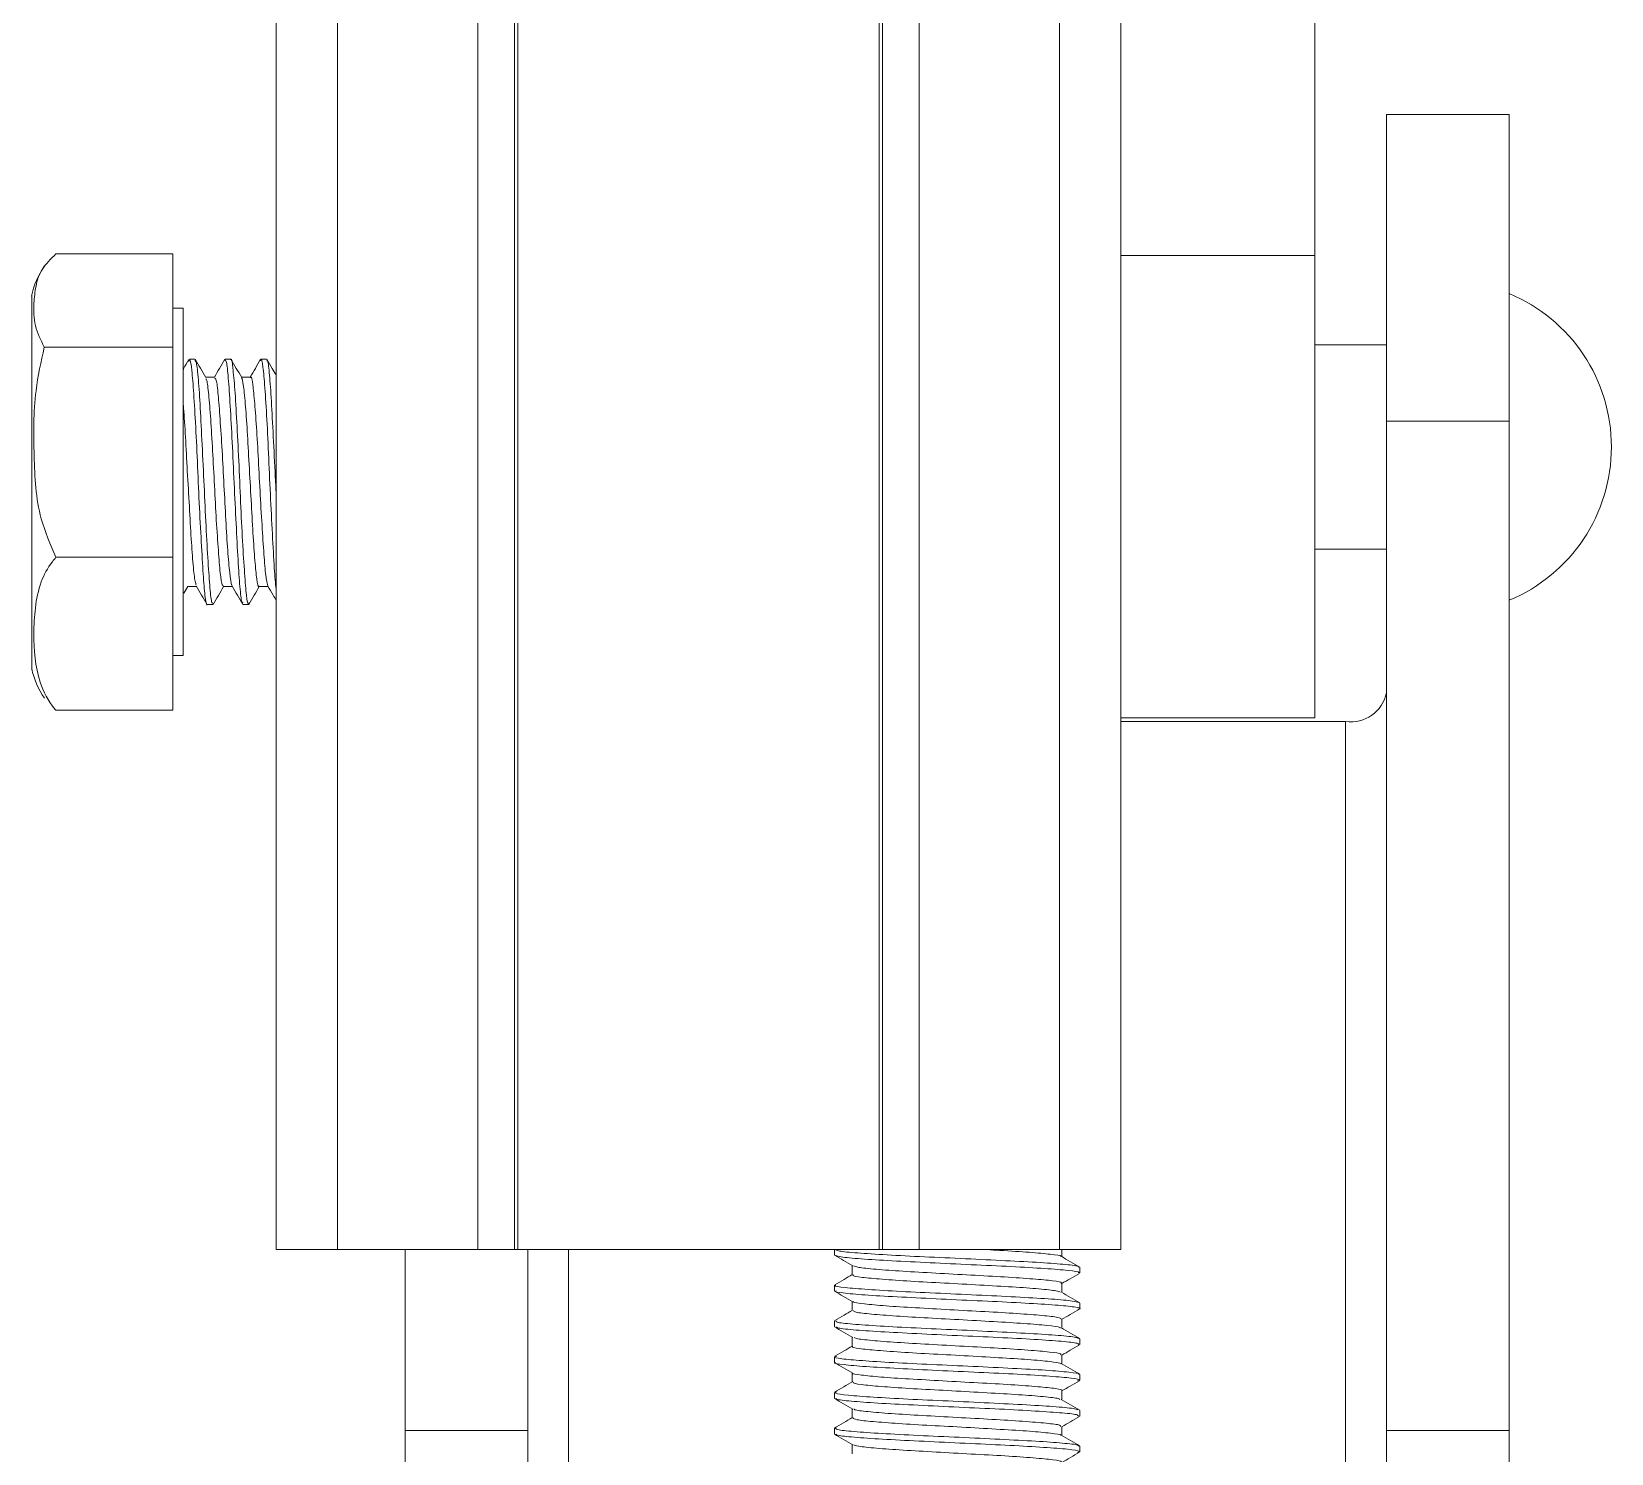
# Model space of a CAD drawing. Extents: x -976302 to -776254, y 5665 to 231437.
# Drawn here: x -798744.3 to -798355.5, y 79893 to 80242.9 of the extents above; entities that cross this region are included whole.
import ezdxf

# ---------------------------------------------------------------- set-up
doc = ezdxf.new("R2010")
doc.units = 0
doc.header["$LTSCALE"] = 1000
doc.header["$MEASUREMENT"] = 0

# ---------------------------------------------------------------- blocks, each defined once
blk = doc.blocks.new('qisg')
at = {"color": 7, "linetype": 'Continuous', "lineweight": 15}
for p, q in [((-15804.749, -17728.121), (-15804.749, -17767.467)), ((-15808.223, -17760.623), (-15814.18, -17760.623)), ((-15814.18, -17760.623), (-15814.18, -17775.514)), ((-15808.223, -17760.623), (-15808.223, -17775.514)), ((-15804.749, -17767.467), (-15804.749, -17789.922)), ((-15814.18, -17770.514), (-15814.18, -17824.516)), ((-15808.223, -17770.514), (-15808.223, -17824.516)), ((-15804.749, -17771.804), (-15808.223, -17771.804)), ((-15814.18, -17775.514), (-15808.223, -17775.514)), ((-15808.223, -17781.732), (-15804.749, -17781.732)), ((-15804.749, -17781.732), (-15804.749, -17781.98)), ((-15804.749, -17789.922), (-15795.318, -17789.922)), ((-15795.318, -17790.105), (-15806.238, -17790.105)), ((-15792.34, -17815.743), (-15795.318, -17815.743)), ((-15792.464, -17815.743), (-15793.332, -17815.743)), ((-15792.464, -17815.743), (-15792.464, -17816.082)), ((-15785.526, -17815.743), (-15792.34, -17815.743)), ((-15783.753, -17815.743), (-15785.526, -17815.743)), ((-15783.591, -17815.743), (-15783.753, -17815.743)), ((-15766.045, -17815.743), (-15783.591, -17815.743)), ((-15781.42, -17816.006), (-15781.42, -17815.743)), ((-15766.529, -17824.516), (-15766.529, -17815.743)), ((-15765.883, -17815.743), (-15766.045, -17815.743)), ((-15764.109, -17815.743), (-15765.883, -17815.743)), ((-15757.296, -17815.743), (-15764.109, -17815.743)), ((-15760.572, -17815.743), (-15760.572, -17824.516)), ((-15754.318, -17815.743), (-15757.296, -17815.743)), ((-15756.303, -17815.743), (-15757.296, -17815.743)), ((-15793.332, -17816.598), (-15793.332, -17816.873)), ((-15782.288, -17816.964), (-15782.288, -17816.52)), ((-15792.464, -17817.375), (-15792.464, -17817.819)), ((-15781.42, -17817.742), (-15781.42, -17817.466)), ((-15782.288, -17818.701), (-15782.288, -17818.257)), ((-15793.332, -17818.333), (-15793.332, -17818.612)), ((-15792.464, -17819.113), (-15792.464, -17819.556)), ((-15781.42, -17819.48), (-15781.42, -17819.203)), ((-15793.332, -17820.072), (-15793.332, -17820.348)), ((-15782.288, -17820.438), (-15782.288, -17819.995)), ((-15792.464, -17820.849), (-15792.464, -17821.294)), ((-15781.42, -17821.217), (-15781.42, -17820.939)), ((-15793.332, -17821.809), (-15793.332, -17822.086)), ((-15782.288, -17822.176), (-15782.288, -17821.732)), ((-15792.464, -17822.588), (-15792.464, -17823.031)), ((-15781.42, -17822.954), (-15781.42, -17822.678)), ((-15793.332, -17823.546), (-15793.332, -17823.823)), ((-15782.288, -17823.912), (-15782.288, -17823.469)), ((-15792.464, -17824.324), (-15792.464, -17824.768)), ((-15781.42, -17824.693), (-15781.42, -17824.414)), ((-15814.18, -17824.516), (-15808.223, -17824.516)), ((-15814.18, -17824.516), (-15814.18, -17830.688)), ((-15808.223, -17824.516), (-15808.223, -17830.688)), ((-15782.288, -17825.651), (-15782.288, -17825.206)), ((-15766.529, -17824.516), (-15760.572, -17824.516)), ((-15766.529, -17830.688), (-15766.529, -17824.516)), ((-15760.572, -17824.516), (-15760.572, -17830.688)), ((-15793.332, -17825.284), (-15793.332, -17825.56))]:
    blk.add_line(p, q, dxfattribs=at)
at = {"color": 8, "linetype": 'Continuous', "lineweight": 15}
for p, q in [((-15795.318, -17767.467), (-15804.749, -17767.467)), ((-15768.514, -17832.832), (-15768.514, -17815.743))]:
    blk.add_line(p, q, dxfattribs=at)
at = {"color": 253, "linetype": 'Continuous', "lineweight": 15, "true_color": 0x9e9e9e}
blk.add_line((-15806.238, -17790.105), (-15806.238, -17832.832), dxfattribs=at)
at = {"color": 7, "linetype": 'Continuous', "lineweight": 15}
for centre, radius, start, end in [((-15811.078, -17776.768), 8.066, 112.61986, 247.38014), ((-15806.486, -17788.351), 1.772, 191.42175, 278.04947)]:
    blk.add_arc(centre, radius, start, end, dxfattribs=at)
for points, knots in [([(-15793.249, -17816.598), (-15793.267, -17816.583), (-15793.328, -17816.538), (-15792.71, -17816.467), (-15791.493, -17816.365), (-15789.773, -17816.282), (-15787.792, -17816.178), (-15785.762, -17816.092), (-15783.91, -17815.996), (-15782.468, -17815.902), (-15781.56, -17815.817), (-15781.492, -17815.756), (-15781.461, -17815.728)], [0, 0, 0, 0, 0.048201, 0.155687, 0.263164, 0.370666, 0.478146, 0.585657, 0.693132, 0.800621, 0.908109, 1, 1, 1, 1]), ([(-15788.813, -17815.743), (-15789.028, -17815.755), (-15789.804, -17815.8), (-15790.944, -17815.867), (-15791.956, -17815.969), (-15792.448, -17816.031), (-15792.412, -17816.068), (-15792.407, -17816.073)], [0, 0, 0, 0, 0.108533, 0.390174, 0.671726, 0.95335, 1, 1, 1, 1]), ([(-15792.439, -17816.067), (-15792.588, -17816.154), (-15792.886, -17816.327), (-15793.185, -17816.5), (-15793.334, -17816.586)], [0, 0, 0, 0, 0.499865, 1, 1, 1, 1]), ([(-15781.489, -17816.024), (-15781.544, -17816.048), (-15781.669, -17816.1), (-15782.644, -17816.192), (-15784.15, -17816.282), (-15786.041, -17816.376), (-15788.078, -17816.474), (-15790.034, -17816.559), (-15791.702, -17816.662), (-15792.833, -17816.745), (-15793.368, -17816.825), (-15793.281, -17816.864), (-15793.26, -17816.873)], [0, 0, 0, 0, 0.087017, 0.196904, 0.306814, 0.416706, 0.526604, 0.636505, 0.746392, 0.856309, 0.966199, 1, 1, 1, 1]), ([(-15792.408, -17817.375), (-15792.425, -17817.368), (-15792.505, -17817.33), (-15792.071, -17817.252), (-15791.131, -17817.168), (-15789.722, -17817.066), (-15788.059, -17816.979), (-15786.317, -17816.883), (-15784.691, -17816.788), (-15783.385, -17816.699), (-15782.527, -17816.606), (-15782.404, -17816.553), (-15782.349, -17816.529)], [0, 0, 0, 0, 0.028423, 0.138738, 0.249092, 0.359411, 0.469759, 0.580076, 0.690406, 0.800739, 0.911059, 1, 1, 1, 1]), ([(-15782.314, -17816.535), (-15782.165, -17816.448), (-15781.866, -17816.276), (-15781.568, -17816.103), (-15781.419, -17816.016)], [0, 0, 0, 0, 0.499864, 1, 1, 1, 1]), ([(-15793.315, -17816.895), (-15793.166, -17816.981), (-15792.882, -17817.145), (-15792.598, -17817.31), (-15792.464, -17817.388)], [0, 0, 0, 0, 0.525633, 1, 1, 1, 1]), ([(-15793.275, -17818.315), (-15793.205, -17818.29), (-15793.054, -17818.236), (-15792.033, -17818.141), (-15790.497, -17818.053), (-15788.592, -17817.957), (-15786.553, -17817.861), (-15784.609, -17817.775), (-15782.964, -17817.672), (-15781.871, -17817.589), (-15781.368, -17817.511), (-15781.464, -17817.473), (-15781.483, -17817.466)], [0, 0, 0, 0, 0.093216, 0.203146, 0.313103, 0.423037, 0.532981, 0.642923, 0.752853, 0.862812, 0.972745, 1, 1, 1, 1]), ([(-15782.348, -17816.964), (-15782.331, -17816.973), (-15782.255, -17817.012), (-15782.706, -17817.091), (-15783.666, -17817.175), (-15785.087, -17817.277), (-15786.757, -17817.363), (-15788.498, -17817.461), (-15790.116, -17817.555), (-15791.407, -17817.644), (-15792.239, -17817.736), (-15792.348, -17817.788), (-15792.395, -17817.81)], [0, 0, 0, 0, 0.032524, 0.1429, 0.253313, 0.363692, 0.474102, 0.584479, 0.694871, 0.805262, 0.915644, 1, 1, 1, 1]), ([(-15781.437, -17817.445), (-15781.586, -17817.358), (-15781.87, -17817.194), (-15782.154, -17817.03), (-15782.288, -17816.952)], [0, 0, 0, 0, 0.525826, 1, 1, 1, 1]), ([(-15781.5, -17817.742), (-15781.48, -17817.754), (-15781.407, -17817.799), (-15781.988, -17817.866), (-15783.169, -17817.969), (-15784.868, -17818.052), (-15786.838, -17818.155), (-15788.874, -17818.243), (-15790.735, -17818.337), (-15792.232, -17818.433), (-15793.125, -17818.52), (-15793.458, -17818.597), (-15793.277, -17818.633), (-15793.245, -17818.639)], [0, 0, 0, 0, 0.040462, 0.144591, 0.248709, 0.352855, 0.456976, 0.561125, 0.665243, 0.76937, 0.873501, 0.977623, 1, 1, 1, 1]), ([(-15792.438, -17817.804), (-15792.587, -17817.891), (-15792.885, -17818.064), (-15793.184, -17818.236), (-15793.333, -17818.323)], [0, 0, 0, 0, 0.499864, 1, 1, 1, 1]), ([(-15792.429, -17819.113), (-15792.402, -17819.085), (-15792.343, -17819.025), (-15791.565, -17818.939), (-15790.331, -17818.845), (-15788.749, -17818.749), (-15787.013, -17818.662), (-15785.322, -17818.56), (-15783.85, -17818.475), (-15782.826, -17818.374), (-15782.316, -17818.31), (-15782.347, -17818.272), (-15782.352, -17818.266)], [0, 0, 0, 0, 0.094566, 0.20491, 0.315231, 0.425558, 0.535888, 0.6462, 0.756553, 0.866871, 0.977215, 1, 1, 1, 1]), ([(-15782.313, -17818.272), (-15782.164, -17818.185), (-15781.865, -17818.012), (-15781.567, -17817.839), (-15781.418, -17817.753)], [0, 0, 0, 0, 0.499866, 1, 1, 1, 1]), ([(-15793.316, -17818.631), (-15793.167, -17818.718), (-15792.883, -17818.882), (-15792.599, -17819.047), (-15792.464, -17819.125)], [0, 0, 0, 0, 0.525122, 1, 1, 1, 1]), ([(-15782.349, -17818.701), (-15782.352, -17818.724), (-15782.36, -17818.778), (-15783.033, -17818.862), (-15784.196, -17818.953), (-15785.738, -17819.051), (-15787.461, -17819.136), (-15789.172, -17819.239), (-15790.691, -17819.325), (-15791.797, -17819.424), (-15792.383, -17819.494), (-15792.38, -17819.536), (-15792.38, -17819.547)], [0, 0, 0, 0, 0.077207, 0.187758, 0.298304, 0.408842, 0.5194, 0.62993, 0.740503, 0.85104, 0.961594, 1, 1, 1, 1]), ([(-15781.438, -17819.182), (-15781.587, -17819.095), (-15781.87, -17818.931), (-15782.154, -17818.767), (-15782.288, -17818.689)], [0, 0, 0, 0, 0.526005, 1, 1, 1, 1]), ([(-15792.436, -17819.541), (-15792.586, -17819.627), (-15792.884, -17819.8), (-15793.182, -17819.973), (-15793.332, -17820.059)], [0, 0, 0, 0, 0.499862, 1, 1, 1, 1]), ([(-15781.514, -17819.497), (-15781.53, -17819.515), (-15781.575, -17819.563), (-15782.393, -17819.645), (-15783.791, -17819.74), (-15785.624, -17819.828), (-15787.647, -17819.931), (-15789.641, -17820.013), (-15791.383, -17820.116), (-15792.653, -17820.202), (-15793.353, -17820.294), (-15793.283, -17820.35), (-15793.252, -17820.375)], [0, 0, 0, 0, 0.062968, 0.1693, 0.275643, 0.381988, 0.488325, 0.594683, 0.701016, 0.807378, 0.913713, 1, 1, 1, 1]), ([(-15793.256, -17820.072), (-15793.258, -17820.052), (-15793.262, -17820.001), (-15792.502, -17819.92), (-15791.164, -17819.822), (-15789.371, -17819.736), (-15787.36, -17819.632), (-15785.35, -17819.549), (-15783.563, -17819.448), (-15782.234, -17819.36), (-15781.485, -17819.276), (-15781.494, -17819.224), (-15781.497, -17819.203)], [0, 0, 0, 0, 0.070936, 0.178406, 0.285881, 0.393366, 0.500838, 0.60834, 0.715808, 0.823301, 0.930774, 1, 1, 1, 1]), ([(-15782.312, -17820.008), (-15782.163, -17819.922), (-15781.865, -17819.749), (-15781.566, -17819.576), (-15781.417, -17819.49)], [0, 0, 0, 0, 0.499868, 1, 1, 1, 1]), ([(-15793.317, -17820.368), (-15793.168, -17820.455), (-15792.884, -17820.619), (-15792.599, -17820.784), (-15792.464, -17820.863)], [0, 0, 0, 0, 0.524394, 1, 1, 1, 1]), ([(-15782.314, -17820.438), (-15782.306, -17820.441), (-15782.213, -17820.474), (-15782.582, -17820.547), (-15783.432, -17820.632), (-15784.786, -17820.732), (-15786.418, -17820.822), (-15788.162, -17820.914), (-15789.818, -17821.013), (-15791.187, -17821.099), (-15792.153, -17821.198), (-15792.34, -17821.255), (-15792.43, -17821.283)], [0, 0, 0, 0, 0.0109642, 0.1215118, 0.2321032, 0.342657, 0.4532315, 0.5637858, 0.6743413, 0.7849182, 0.8954705, 1, 1, 1, 1]), ([(-15792.392, -17820.849), (-15792.408, -17820.835), (-15792.459, -17820.791), (-15791.928, -17820.71), (-15790.884, -17820.624), (-15789.412, -17820.522), (-15787.718, -17820.437), (-15785.985, -17820.337), (-15784.403, -17820.247), (-15783.181, -17820.153), (-15782.45, -17820.069), (-15782.393, -17820.021), (-15782.371, -17820.002)], [0, 0, 0, 0, 0.05003, 0.160239, 0.270468, 0.380673, 0.490912, 0.601115, 0.711344, 0.821555, 0.931769, 1, 1, 1, 1]), ([(-15781.438, -17820.919), (-15781.587, -17820.833), (-15781.871, -17820.668), (-15782.154, -17820.504), (-15782.288, -17820.426)], [0, 0, 0, 0, 0.525983, 1, 1, 1, 1]), ([(-15781.469, -17821.217), (-15781.453, -17821.223), (-15781.35, -17821.261), (-15781.818, -17821.32), (-15782.865, -17821.424), (-15784.482, -17821.509), (-15786.41, -17821.608), (-15788.452, -17821.701), (-15790.368, -17821.789), (-15791.957, -17821.89), (-15792.989, -17821.974), (-15793.429, -17822.058), (-15793.269, -17822.1), (-15793.223, -17822.112)], [0, 0, 0, 0, 0.01851, 0.122806, 0.227079, 0.331382, 0.435657, 0.53995, 0.644229, 0.748503, 0.852798, 0.957074, 1, 1, 1, 1]), ([(-15792.435, -17821.277), (-15792.584, -17821.363), (-15792.882, -17821.536), (-15793.181, -17821.709), (-15793.33, -17821.796)], [0, 0, 0, 0, 0.499861, 1, 1, 1, 1]), ([(-15793.267, -17821.809), (-15793.286, -17821.8), (-15793.38, -17821.759), (-15792.868, -17821.698), (-15791.765, -17821.594), (-15790.114, -17821.51), (-15788.168, -17821.409), (-15786.127, -17821.319), (-15784.232, -17821.228), (-15782.68, -17821.128), (-15781.703, -17821.044), (-15781.309, -17820.961), (-15781.483, -17820.922), (-15781.528, -17820.911)], [0, 0, 0, 0, 0.027418, 0.131463, 0.235489, 0.339546, 0.443575, 0.547626, 0.651655, 0.755685, 0.85973, 0.963759, 1, 1, 1, 1]), ([(-15782.311, -17821.745), (-15782.162, -17821.659), (-15781.864, -17821.486), (-15781.566, -17821.313), (-15781.417, -17821.227)], [0, 0, 0, 0, 0.49987, 1, 1, 1, 1]), ([(-15793.319, -17822.105), (-15793.17, -17822.191), (-15792.885, -17822.356), (-15792.6, -17822.521), (-15792.464, -17822.6)], [0, 0, 0, 0, 0.523451, 1, 1, 1, 1]), ([(-15792.45, -17822.588), (-15792.454, -17822.587), (-15792.549, -17822.555), (-15792.197, -17822.483), (-15791.375, -17822.398), (-15790.038, -17822.299), (-15788.417, -17822.208), (-15786.672, -17822.117), (-15785.013, -17822.017), (-15783.603, -17821.932), (-15782.687, -17821.829), (-15782.256, -17821.774), (-15782.308, -17821.741), (-15782.309, -17821.74)], [0, 0, 0, 0, 0.005689, 0.1159, 0.226153, 0.33637, 0.446605, 0.556824, 0.66704, 0.777282, 0.887497, 0.997747, 1, 1, 1, 1]), ([(-15793.235, -17823.524), (-15793.206, -17823.506), (-15793.13, -17823.457), (-15792.259, -17823.372), (-15790.817, -17823.279), (-15788.959, -17823.189), (-15786.929, -17823.088), (-15784.949, -17823.005), (-15783.238, -17822.901), (-15782.017, -17822.817), (-15781.379, -17822.726), (-15781.476, -17822.673), (-15781.516, -17822.651)], [0, 0, 0, 0, 0.0677063, 0.1745131, 0.2813372, 0.388154, 0.4949685, 0.6017979, 0.7086061, 0.8154452, 0.9222562, 1, 1, 1, 1]), ([(-15782.361, -17822.176), (-15782.347, -17822.192), (-15782.306, -17822.239), (-15782.863, -17822.32), (-15783.93, -17822.407), (-15785.417, -17822.509), (-15787.118, -17822.593), (-15788.848, -17822.694), (-15790.419, -17822.783), (-15791.617, -17822.878), (-15792.311, -17822.958), (-15792.355, -17823.004), (-15792.37, -17823.02)], [0, 0, 0, 0, 0.05561, 0.166385, 0.277176, 0.387946, 0.498748, 0.609515, 0.720311, 0.831086, 0.941865, 1, 1, 1, 1]), ([(-15781.438, -17822.657), (-15781.579, -17822.574), (-15781.859, -17822.411), (-15782.162, -17822.236), (-15782.311, -17822.15)], [0, 0, 0, 0, 0.506346, 1, 1, 1, 1]), ([(-15792.433, -17823.013), (-15792.582, -17823.1), (-15792.881, -17823.273), (-15793.179, -17823.446), (-15793.328, -17823.532)], [0, 0, 0, 0, 0.4998601, 1, 1, 1, 1]), ([(-15781.503, -17822.954), (-15781.492, -17822.971), (-15781.462, -17823.02), (-15782.162, -17823.097), (-15783.451, -17823.197), (-15785.216, -17823.281), (-15787.216, -17823.386), (-15789.235, -17823.469), (-15791.049, -17823.569), (-15792.426, -17823.659), (-15793.238, -17823.744), (-15793.257, -17823.799), (-15793.266, -17823.823)], [0, 0, 0, 0, 0.061656, 0.16913, 0.276603, 0.384093, 0.491566, 0.599071, 0.70654, 0.814028, 0.921505, 1, 1, 1, 1]), ([(-15792.398, -17824.324), (-15792.4, -17824.304), (-15792.406, -17824.251), (-15791.762, -17824.168), (-15790.623, -17824.078), (-15789.094, -17823.979), (-15787.375, -17823.894), (-15785.658, -17823.792), (-15784.127, -17823.705), (-15782.996, -17823.607), (-15782.38, -17823.533), (-15782.375, -17823.489), (-15782.373, -17823.476)], [0, 0, 0, 0, 0.071646, 0.181798, 0.29195, 0.402091, 0.512256, 0.62239, 0.732565, 0.842706, 0.952862, 1, 1, 1, 1]), ([(-15782.311, -17823.482), (-15782.162, -17823.396), (-15781.864, -17823.223), (-15781.565, -17823.05), (-15781.416, -17822.964)], [0, 0, 0, 0, 0.499873, 1, 1, 1, 1]), ([(-15793.321, -17823.841), (-15793.172, -17823.927), (-15792.886, -17824.093), (-15792.6, -17824.259), (-15792.464, -17824.338)], [0, 0, 0, 0, 0.522297, 1, 1, 1, 1]), ([(-15793.248, -17825.284), (-15793.266, -17825.269), (-15793.32, -17825.223), (-15792.686, -17825.151), (-15791.453, -17825.049), (-15789.723, -17824.966), (-15787.738, -17824.862), (-15785.71, -17824.776), (-15783.866, -17824.68), (-15782.437, -17824.586), (-15781.55, -17824.501), (-15781.493, -17824.441), (-15781.468, -17824.414)], [0, 0, 0, 0, 0.051052, 0.158535, 0.266011, 0.37351, 0.480988, 0.588497, 0.695971, 0.803459, 0.910944, 1, 1, 1, 1]), ([(-15782.313, -17823.912), (-15782.349, -17823.942), (-15782.425, -17824.004), (-15783.236, -17824.091), (-15784.49, -17824.186), (-15786.084, -17824.281), (-15787.822, -17824.369), (-15789.506, -17824.47), (-15790.965, -17824.555), (-15791.959, -17824.657), (-15792.447, -17824.717), (-15792.415, -17824.752), (-15792.412, -17824.755)], [0, 0, 0, 0, 0.100406, 0.211398, 0.322362, 0.433336, 0.544307, 0.655264, 0.766261, 0.877223, 0.988214, 1, 1, 1, 1]), ([(-15781.416, -17824.406), (-15781.565, -17824.319), (-15781.856, -17824.151), (-15782.147, -17823.982), (-15782.288, -17823.9)], [0, 0, 0, 0, 0.512961, 1, 1, 1, 1]), ([(-15792.431, -17824.749), (-15792.58, -17824.836), (-15792.879, -17825.009), (-15793.177, -17825.182), (-15793.326, -17825.268)], [0, 0, 0, 0, 0.49986, 1, 1, 1, 1]), ([(-15781.488, -17824.709), (-15781.538, -17824.732), (-15781.652, -17824.784), (-15782.61, -17824.876), (-15784.104, -17824.966), (-15785.988, -17825.059), (-15788.024, -17825.158), (-15789.986, -17825.243), (-15791.66, -17825.346), (-15792.822, -17825.429), (-15793.39, -17825.518), (-15793.272, -17825.566), (-15793.228, -17825.584)], [0, 0, 0, 0, 0.083643, 0.190197, 0.296774, 0.403335, 0.5099, 0.616472, 0.723027, 0.829613, 0.936171, 1, 1, 1, 1]), ([(-15792.41, -17826.062), (-15792.426, -17826.054), (-15792.508, -17826.017), (-15792.079, -17825.94), (-15791.145, -17825.855), (-15789.739, -17825.754), (-15788.078, -17825.667), (-15786.336, -17825.57), (-15784.708, -17825.475), (-15783.397, -17825.386), (-15782.526, -17825.292), (-15782.399, -17825.238), (-15782.34, -17825.214)], [0, 0, 0, 0, 0.027157, 0.137209, 0.2473, 0.357356, 0.467442, 0.577496, 0.687562, 0.797633, 0.90769, 1, 1, 1, 1]), ([(-15782.311, -17825.219), (-15782.162, -17825.133), (-15781.863, -17824.96), (-15781.565, -17824.787), (-15781.416, -17824.701)], [0, 0, 0, 0, 0.499875, 1, 1, 1, 1]), ([(-15793.323, -17825.577), (-15793.174, -17825.664), (-15792.887, -17825.829), (-15792.601, -17825.996), (-15792.464, -17826.075)], [0, 0, 0, 0, 0.520958, 1, 1, 1, 1])]:
    blk.add_open_spline(points, degree=3, knots=knots, dxfattribs=at)
blk = doc.blocks.new('*U19')
at = {"color": 7, "linetype": 'Continuous', "lineweight": 15}
for p, q in [((-15795.318, -17739.824), (-15795.318, -17427.894)), ((-15783.753, -17739.824), (-15783.753, -17427.894)), ((-15783.591, -17739.824), (-15783.591, -17427.894)), ((-15766.045, -17739.824), (-15766.045, -17427.894)), ((-15765.883, -17739.824), (-15765.883, -17427.894)), ((-15754.318, -17739.824), (-15754.318, -17427.894))]:
    blk.add_line(p, q, dxfattribs=at)
at = {"color": 253, "linetype": 'Continuous', "lineweight": 15, "true_color": 0x9e9e9e}
for p, q in [((-15792.34, -17739.824), (-15792.34, -17427.894)), ((-15785.526, -17739.824), (-15785.526, -17427.894)), ((-15764.109, -17739.824), (-15764.109, -17427.894)), ((-15757.296, -17739.824), (-15757.296, -17427.894))]:
    blk.add_line(p, q, dxfattribs=at)
blk = doc.blocks.new('SGSK')
at = {"color": 7, "linetype": 'Continuous', "lineweight": 15}
for p, q in [((-21736.92, -8105.88), (-21736.92, -8092.44)), ((-21736.92, -8092.45), (-21720.09, -8092.45)), ((-21736.92, -8100.23), (-21738.41, -8100.23)), ((-21738.41, -8100.23), (-21738.41, -8109.62)), ((-21736.92, -8105.88), (-21718.41, -8105.88)), ((-21736.92, -8136.09), (-21736.92, -8105.88)), ((-21749.58, -8107.58), (-21750.39, -8107.58)), ((-21744.42, -8107.58), (-21745.25, -8107.58)), ((-21739.28, -8107.58), (-21740.09, -8107.58)), ((-21746.78, -8110.16), (-21748.08, -8110.16)), ((-21741.61, -8110.16), (-21742.94, -8110.16)), ((-21738.41, -8109.62), (-21738.41, -8150.23)), ((-21736.92, -8136.09), (-21720.09, -8136.09)), ((-21736.92, -8158.07), (-21736.92, -8136.09)), ((-21750.61, -8140.3), (-21749.31, -8140.3)), ((-21745.47, -8140.3), (-21744.15, -8140.3)), ((-21740.34, -8140.3), (-21739.01, -8140.3)), ((-21739.06, -8140.3), (-21738.5, -8141.25)), ((-21747.83, -8142.88), (-21747, -8142.88)), ((-21742.67, -8142.88), (-21741.84, -8142.88)), ((-21738.41, -8150.23), (-21736.92, -8150.23)), ((-21736.92, -8158.07), (-21720.09, -8158.07))]:
    blk.add_line(p, q, dxfattribs=at)
for centre, start, end in [((-21728.33, -8100.95), 11.627, 34.4237), ((-21728.33, -8149.57), 325.5706, 347.9775)]:
    blk.add_arc(centre, 11.99, start, end, dxfattribs=at)
for points, knots in [([(-21718.41, -8105.88), (-21717.91, -8104.84), (-21716.9, -8102.75), (-21716.86, -8099.78), (-21717.15, -8097.07), (-21717.86, -8094.64), (-21719.36, -8093.16), (-21720.09, -8092.44)], [0, 0, 0, 0, 0.231367, 0.468518, 0.647377, 0.82799, 1, 1, 1, 1]), ([(-21716.64, -8098.54), (-21716.64, -8098.46), (-21716.64, -8098), (-21716.64, -8100.16), (-21716.64, -8104.93), (-21716.64, -8112.28), (-21716.64, -8121), (-21716.64, -8130.23), (-21716.64, -8138.88), (-21716.64, -8146.07), (-21716.64, -8150.61), (-21716.64, -8152.6), (-21716.64, -8152.11), (-21716.64, -8152.05)], [0, 0, 0, 0, 0.021268, 0.128528, 0.235949, 0.343251, 0.4506, 0.557943, 0.665277, 0.77259, 0.879962, 0.987386, 1, 1, 1, 1]), ([(-21720.09, -8136.09), (-21719.3, -8134.26), (-21717.28, -8129.62), (-21716.89, -8121.38), (-21716.81, -8113.09), (-21717.95, -8107.95), (-21718.41, -8105.88)], [0, 0, 0, 0, 0.192422, 0.488985, 0.793446, 1, 1, 1, 1]), ([(-21751.78, -8141.02), (-21751.7, -8140.14), (-21751.52, -8138.28), (-21751.27, -8133.52), (-21750.96, -8127.8), (-21750.7, -8121.75), (-21750.44, -8116.11), (-21750.13, -8111.46), (-21749.89, -8108.51), (-21749.64, -8107.29), (-21749.53, -8107.72), (-21749.51, -8107.81)], [0, 0, 0, 0, 0.108963, 0.23162, 0.354215, 0.476834, 0.599432, 0.722034, 0.844513, 0.9672, 1, 1, 1, 1]), ([(-21750.43, -8107.58), (-21750.69, -8108.02), (-21751.14, -8108.8), (-21751.59, -8109.58), (-21751.78, -8109.92)], [0, 0, 0, 0, 0.5657201, 1, 1, 1, 1]), ([(-21750.39, -8107.83), (-21750.44, -8107.79), (-21750.59, -8107.67), (-21750.81, -8109.67), (-21751.09, -8113.43), (-21751.34, -8118.6), (-21751.6, -8123.57), (-21751.74, -8126.51), (-21751.78, -8127.49)], [0, 0, 0, 0, 0.106278, 0.304506, 0.50306, 0.701655, 0.90011, 1, 1, 1, 1]), ([(-21748.05, -8110.16), (-21748.29, -8109.74), (-21748.79, -8108.88), (-21749.28, -8108.02), (-21749.54, -8107.58)], [0, 0, 0, 0, 0.485812, 1, 1, 1, 1]), ([(-21745.25, -8107.7), (-21745.26, -8107.66), (-21745.39, -8107.35), (-21745.51, -8108.68), (-21745.85, -8111.7), (-21746.09, -8116.45), (-21746.4, -8122.14), (-21746.66, -8128.19), (-21746.92, -8133.89), (-21747.24, -8138.65), (-21747.48, -8141.76), (-21747.74, -8143.13), (-21747.85, -8142.72), (-21747.87, -8142.61)], [0, 0, 0, 0, 0.014448, 0.119788, 0.225094, 0.330325, 0.435558, 0.540793, 0.646009, 0.751257, 0.856582, 0.961741, 1, 1, 1, 1]), ([(-21747, -8142.64), (-21746.94, -8142.66), (-21746.78, -8142.7), (-21746.55, -8140.53), (-21746.28, -8136.62), (-21746.02, -8131.35), (-21745.71, -8125.41), (-21745.46, -8119.44), (-21745.15, -8114.11), (-21744.89, -8110.09), (-21744.63, -8107.67), (-21744.44, -8107.7), (-21744.35, -8107.71)], [0, 0, 0, 0, 0.065447, 0.170167, 0.27482, 0.379573, 0.484317, 0.589093, 0.693837, 0.79862, 0.903316, 1, 1, 1, 1]), ([(-21745.27, -8107.58), (-21745.52, -8108.02), (-21746.03, -8108.91), (-21746.56, -8109.79), (-21746.82, -8110.23)], [0, 0, 0, 0, 0.49825, 1, 1, 1, 1]), ([(-21742.89, -8110.16), (-21743.13, -8109.75), (-21743.63, -8108.9), (-21744.12, -8108.04), (-21744.37, -8107.6)], [0, 0, 0, 0, 0.482726, 1, 1, 1, 1]), ([(-21740.09, -8107.77), (-21740.15, -8107.81), (-21740.31, -8107.88), (-21740.59, -8110.32), (-21740.85, -8114.43), (-21741.11, -8119.81), (-21741.42, -8125.8), (-21741.67, -8131.72), (-21741.98, -8136.93), (-21742.24, -8140.73), (-21742.47, -8142.77), (-21742.62, -8142.67), (-21742.67, -8142.63)], [0, 0, 0, 0, 0.08018, 0.187758, 0.295118, 0.402635, 0.510113, 0.617611, 0.725099, 0.832578, 0.940004, 1, 1, 1, 1]), ([(-21741.84, -8142.86), (-21741.84, -8142.87), (-21741.84, -8143.23), (-21741.53, -8142), (-21741.31, -8139.25), (-21741.04, -8134.65), (-21740.73, -8129.05), (-21740.47, -8123.01), (-21740.21, -8117.22), (-21739.9, -8112.33), (-21739.65, -8108.97), (-21739.38, -8107.38), (-21739.24, -8107.77), (-21739.19, -8107.91)], [0, 0, 0, 0, 0.001603, 0.105989, 0.210335, 0.314672, 0.418951, 0.523256, 0.627547, 0.731915, 0.836159, 0.940451, 1, 1, 1, 1]), ([(-21740.13, -8107.58), (-21740.39, -8108.02), (-21740.9, -8108.9), (-21741.4, -8109.78), (-21741.66, -8110.23)], [0, 0, 0, 0, 0.500128, 1, 1, 1, 1]), ([(-21738.38, -8109.08), (-21738.41, -8109.04), (-21738.65, -8108.54), (-21738.95, -8108.06), (-21739.21, -8107.62)], [0, 0, 0, 0, 0.08986, 1, 1, 1, 1]), ([(-21748.08, -8110.27), (-21748.09, -8110.23), (-21748.21, -8109.96), (-21748.42, -8111.12), (-21748.67, -8113.73), (-21748.98, -8117.79), (-21749.24, -8122.66), (-21749.51, -8127.83), (-21749.81, -8132.71), (-21750.07, -8136.7), (-21750.33, -8139.45), (-21750.51, -8139.94), (-21750.59, -8140.17)], [0, 0, 0, 0, 0.0167657, 0.1274143, 0.2379701, 0.3486886, 0.4592589, 0.5698237, 0.6804047, 0.7910092, 0.9014504, 1, 1, 1, 1]), ([(-21749.31, -8140.2), (-21749.3, -8140.23), (-21749.17, -8140.5), (-21748.97, -8139.37), (-21748.71, -8136.77), (-21748.43, -8132.72), (-21748.17, -8127.86), (-21747.87, -8122.7), (-21747.61, -8117.81), (-21747.34, -8113.8), (-21747.04, -8111), (-21746.88, -8110.49), (-21746.8, -8110.25)], [0, 0, 0, 0, 0.015484, 0.125613, 0.235748, 0.345947, 0.456112, 0.566282, 0.676394, 0.786496, 0.896747, 1, 1, 1, 1]), ([(-21742.94, -8110.32), (-21743.01, -8110.35), (-21743.19, -8110.41), (-21743.43, -8112.51), (-21743.69, -8116.02), (-21744, -8120.64), (-21744.26, -8125.75), (-21744.53, -8130.81), (-21744.79, -8135.26), (-21745.1, -8138.46), (-21745.3, -8140.12), (-21745.42, -8140.08), (-21745.45, -8140.07)], [0, 0, 0, 0, 0.082832, 0.193099, 0.303484, 0.4137, 0.523999, 0.63424, 0.744592, 0.854736, 0.965082, 1, 1, 1, 1]), ([(-21744.15, -8140.09), (-21744.11, -8140.12), (-21743.98, -8140.22), (-21743.71, -8138.5), (-21743.47, -8135.28), (-21743.15, -8130.84), (-21742.9, -8125.79), (-21742.62, -8120.67), (-21742.36, -8116.05), (-21742.05, -8112.54), (-21741.85, -8110.54), (-21741.69, -8110.45), (-21741.64, -8110.41)], [0, 0, 0, 0, 0.059777, 0.17003, 0.28019, 0.390507, 0.500766, 0.610977, 0.721246, 0.831376, 0.941687, 1, 1, 1, 1]), ([(-21738.41, -8114.15), (-21738.42, -8114.32), (-21738.54, -8115.64), (-21738.72, -8118.7), (-21738.98, -8123.67), (-21739.29, -8128.82), (-21739.55, -8133.58), (-21739.81, -8137.33), (-21740.09, -8139.65), (-21740.22, -8139.91), (-21740.27, -8140.02)], [0, 0, 0, 0, 0.021326, 0.168843, 0.316484, 0.464071, 0.611665, 0.759354, 0.906815, 1, 1, 1, 1]), ([(-21720.09, -8158.07), (-21720.06, -8158.04), (-21718.94, -8156.8), (-21717.19, -8153.14), (-21716.8, -8148.16), (-21717.04, -8143.34), (-21717.74, -8139.83), (-21718.97, -8137.42), (-21719.92, -8136.3), (-21720.09, -8136.09)], [0, 0, 0, 0, 0.005039, 0.189524, 0.499609, 0.665309, 0.832571, 0.968918, 1, 1, 1, 1]), ([(-21751.78, -8142.31), (-21751.63, -8142.06), (-21751.22, -8141.36), (-21750.82, -8140.66), (-21750.57, -8140.22)], [0, 0, 0, 0, 0.367934, 1, 1, 1, 1]), ([(-21749.33, -8140.3), (-21749.09, -8140.72), (-21748.6, -8141.58), (-21748.11, -8142.44), (-21747.85, -8142.88)], [0, 0, 0, 0, 0.4856371, 1, 1, 1, 1]), ([(-21746.98, -8142.88), (-21746.71, -8142.44), (-21746.19, -8141.56), (-21745.68, -8140.67), (-21745.43, -8140.23)], [0, 0, 0, 0, 0.501951, 1, 1, 1, 1]), ([(-21744.19, -8140.3), (-21743.96, -8140.72), (-21743.47, -8141.59), (-21742.95, -8142.44), (-21742.69, -8142.88)], [0, 0, 0, 0, 0.484035, 1, 1, 1, 1]), ([(-21741.79, -8142.83), (-21741.54, -8142.39), (-21741.03, -8141.51), (-21740.52, -8140.63), (-21740.27, -8140.19)], [0, 0, 0, 0, 0.500134, 1, 1, 1, 1])]:
    blk.add_open_spline(points, degree=3, knots=knots, dxfattribs=at)

msp = doc.modelspace()

# ---------------------------------------------------------------- block references
for name, p, xscale, yscale, zscale in [('*U19', (-878539.54, 169862.78), -5.068799998611212, 5.068799999542534, 5.068800000000002), ('*U19', (-878539.54, 169862.78), -5.068799998611212, 5.068799999542534, 5.068800000000002), ('qisg', (-878539.54, 170247.6), -5.068799998611212, 5.068799999542534, 5.068800000000002), ('qisg', (-878539.54, 170247.6), -5.068799998611212, 5.068799999542534, 5.068800000000002), ('SGSK', (-835897.43, 94032.93), -1.710819728672504, 1.710819727741182, 1.710819728133121), ('SGSK', (-835897.43, 94032.93), -1.710819728672504, 1.710819727741182, 1.710819728133121)]:
    msp.add_blockref(name, p, dxfattribs=dict(xscale=xscale, yscale=yscale, zscale=zscale))

doc.saveas('drawing.dxf')
